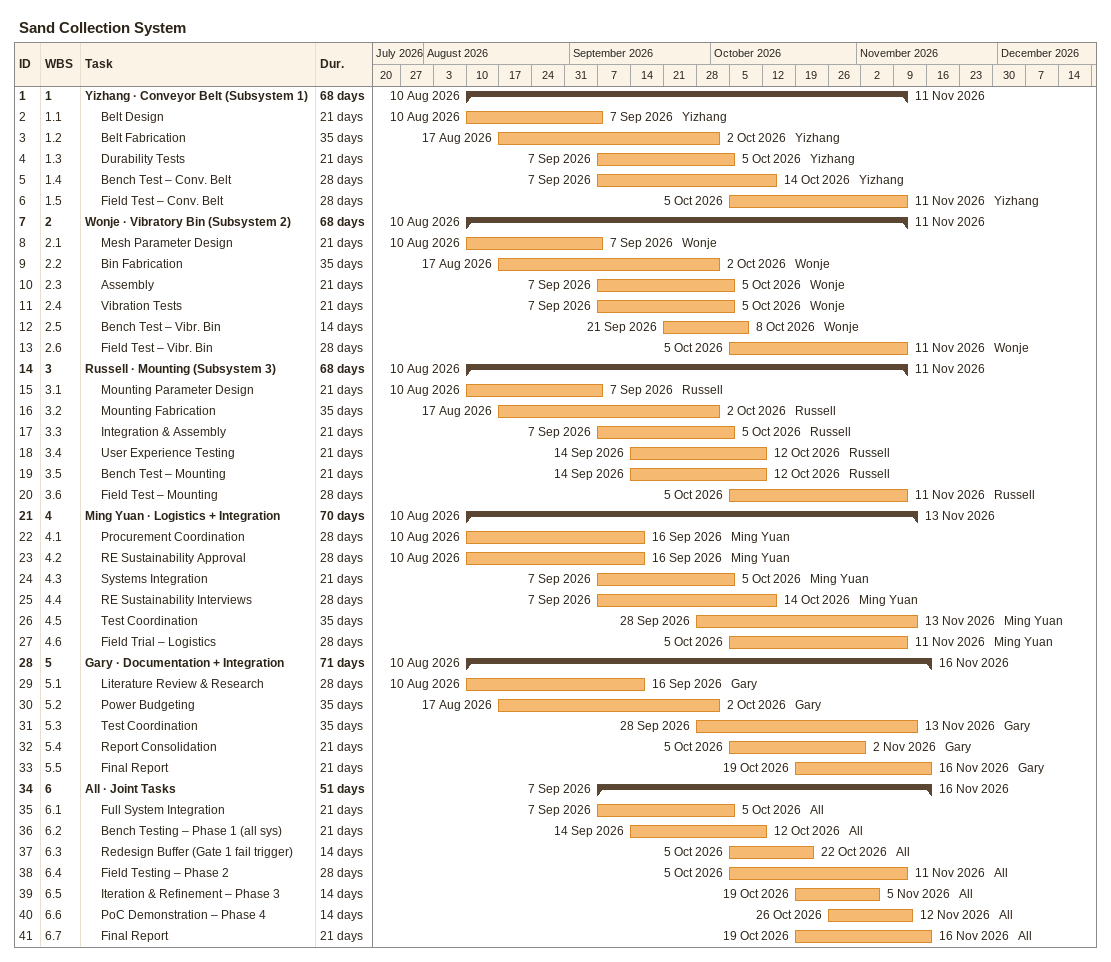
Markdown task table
Sand Collection System

| ID | WBS | Task | Duration | Start | Finish | Resources |
|---|---|---|---|---|---|---|
| 1 | 1 | **Yizhang · Conveyor Belt (Subsystem 1)** | 68d | 2026-08-10 | 2026-11-11 |  |
| 2 | 1.1 | Belt Design | 21d | 2026-08-10 | 2026-09-07 | Yizhang |
| 3 | 1.2 | Belt Fabrication | 35d | 2026-08-17 | 2026-10-02 | Yizhang |
| 4 | 1.3 | Durability Tests | 21d | 2026-09-07 | 2026-10-05 | Yizhang |
| 5 | 1.4 | Bench Test – Conv. Belt | 28d | 2026-09-07 | 2026-10-14 | Yizhang |
| 6 | 1.5 | Field Test – Conv. Belt | 28d | 2026-10-05 | 2026-11-11 | Yizhang |
| 7 | 2 | **Wonje · Vibratory Bin (Subsystem 2)** | 68d | 2026-08-10 | 2026-11-11 |  |
| 8 | 2.1 | Mesh Parameter Design | 21d | 2026-08-10 | 2026-09-07 | Wonje |
| 9 | 2.2 | Bin Fabrication | 35d | 2026-08-17 | 2026-10-02 | Wonje |
| 10 | 2.3 | Assembly | 21d | 2026-09-07 | 2026-10-05 | Wonje |
| 11 | 2.4 | Vibration Tests | 21d | 2026-09-07 | 2026-10-05 | Wonje |
| 12 | 2.5 | Bench Test – Vibr. Bin | 14d | 2026-09-21 | 2026-10-08 | Wonje |
| 13 | 2.6 | Field Test – Vibr. Bin | 28d | 2026-10-05 | 2026-11-11 | Wonje |
| 14 | 3 | **Russell · Mounting (Subsystem 3)** | 68d | 2026-08-10 | 2026-11-11 |  |
| 15 | 3.1 | Mounting Parameter Design | 21d | 2026-08-10 | 2026-09-07 | Russell |
| 16 | 3.2 | Mounting Fabrication | 35d | 2026-08-17 | 2026-10-02 | Russell |
| 17 | 3.3 | Integration & Assembly | 21d | 2026-09-07 | 2026-10-05 | Russell |
| 18 | 3.4 | User Experience Testing | 21d | 2026-09-14 | 2026-10-12 | Russell |
| 19 | 3.5 | Bench Test – Mounting | 21d | 2026-09-14 | 2026-10-12 | Russell |
| 20 | 3.6 | Field Test – Mounting | 28d | 2026-10-05 | 2026-11-11 | Russell |
| 21 | 4 | **Ming Yuan · Logistics + Integration** | 70d | 2026-08-10 | 2026-11-13 |  |
| 22 | 4.1 | Procurement Coordination | 28d | 2026-08-10 | 2026-09-16 | Ming Yuan |
| 23 | 4.2 | RE Sustainability Approval | 28d | 2026-08-10 | 2026-09-16 | Ming Yuan |
| 24 | 4.3 | Systems Integration | 21d | 2026-09-07 | 2026-10-05 | Ming Yuan |
| 25 | 4.4 | RE Sustainability Interviews | 28d | 2026-09-07 | 2026-10-14 | Ming Yuan |
| 26 | 4.5 | Test Coordination | 35d | 2026-09-28 | 2026-11-13 | Ming Yuan |
| 27 | 4.6 | Field Trial – Logistics | 28d | 2026-10-05 | 2026-11-11 | Ming Yuan |
| 28 | 5 | **Gary · Documentation + Integration** | 71d | 2026-08-10 | 2026-11-16 |  |
| 29 | 5.1 | Literature Review & Research | 28d | 2026-08-10 | 2026-09-16 | Gary |
| 30 | 5.2 | Power Budgeting | 35d | 2026-08-17 | 2026-10-02 | Gary |
| 31 | 5.3 | Test Coordination | 35d | 2026-09-28 | 2026-11-13 | Gary |
| 32 | 5.4 | Report Consolidation | 21d | 2026-10-05 | 2026-11-02 | Gary |
| 33 | 5.5 | Final Report | 21d | 2026-10-19 | 2026-11-16 | Gary |
| 34 | 6 | **All · Joint Tasks** | 51d | 2026-09-07 | 2026-11-16 |  |
| 35 | 6.1 | Full System Integration | 21d | 2026-09-07 | 2026-10-05 | All |
| 36 | 6.2 | Bench Testing – Phase 1 (all sys) | 21d | 2026-09-14 | 2026-10-12 | All |
| 37 | 6.3 | Redesign Buffer (Gate 1 fail trigger) | 14d | 2026-10-05 | 2026-10-22 | All |
| 38 | 6.4 | Field Testing – Phase 2 | 28d | 2026-10-05 | 2026-11-11 | All |
| 39 | 6.5 | Iteration & Refinement – Phase 3 | 14d | 2026-10-19 | 2026-11-05 | All |
| 40 | 6.6 | PoC Demonstration – Phase 4 | 14d | 2026-10-26 | 2026-11-12 | All |
| 41 | 6.7 | Final Report | 21d | 2026-10-19 | 2026-11-16 | All |
